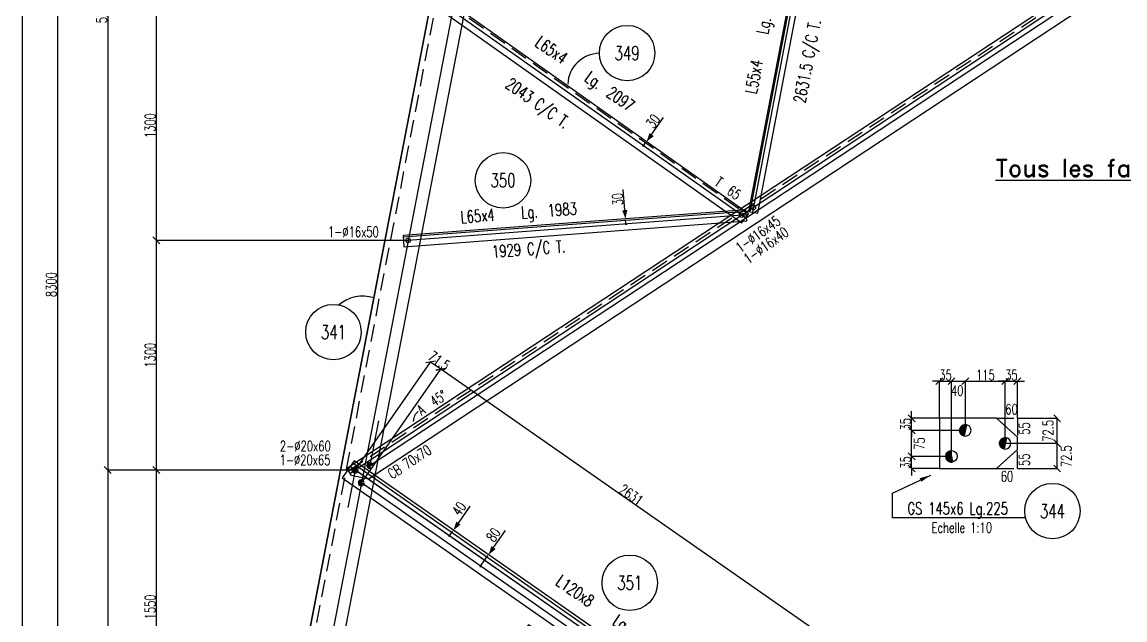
# Model space of a CAD drawing. Extents: x 512572 to 528792, y -20540 to -9023.
# Drawn here: x 512572 to 518933, y -16355 to -12906 of the extents above; entities that cross this region are included whole.
import ezdxf
from ezdxf.enums import TextEntityAlignment as Align

# ---------------------------------------------------------------- set-up
doc = ezdxf.new("R2010")
doc.units = 0
doc.header["$LTSCALE"] = 200
doc.header["$MEASUREMENT"] = 0
doc.linetypes.add('DASHED', pattern=[0.75, 0.5, -0.25])
doc.layers.get('0').update_dxf_attribs({"linetype": 'CONTINUOUS'})
for name, color, linetype in [('ASSI', 3, 'CONTINUOUS'), ('BOLLINI_1', 7, 'CONTINUOUS'), ('FORI', 2, 'CONTINUOUS'), ('LINEA_ANG', 2, 'CONTINUOUS'), ('LINEE_PIASTRA', 2, 'CONTINUOUS'), ('LINEE_PIASTRE', 2, 'CONTINUOUS'), ('LS', 7, 'CONTINUOUS'), ('PIASTRE', 5, 'CONTINUOUS'), ('QT_MAL', 7, 'CONTINUOUS'), ('QT_MPR', 7, 'CONTINUOUS'), ('TRAT-Y', 7, 'DASHED')]:
    doc.layers.add(name, color=color, linetype=linetype)
doc.styles.add('QUOTE', font='ROMANS8.SHX', dxfattribs={"width": 0.7})
doc.styles.add('RD', font='ROMAND8.SHX', dxfattribs={"width": 0.7})
doc.styles.add('RQL', font='ROMANS8.SHX', dxfattribs={"width": 0.7})
doc.styles.add('RS', font='ROMANS8.shx', dxfattribs={"width": 0.7})
doc.styles.get("Standard").update_dxf_attribs({"font": 'ROMANS8.SHX', "width": 0.7})
doc.dimstyles.new('FRECCE1', dxfattribs={"dimtxt": 60, "dimasz": 6.66, "dimexe": 0, "dimexo": 0, "dimgap": 1, "dimtad": 1, "dimzin": 0, "dimdsep": 46, "dimtxsty": 'RS', "dimblk1": 'QUOTP', "dimblk2": 'QUOTF', "dimsah": 1, "dimcen": 0, "dimclrd": 2, "dimclre": 2, "dimclrt": 7, "dimadec": 0, "dimazin": 0, "dimtfac": 1, "dimtix": 1, "dimtmove": 2, "dimatfit": 3, "dimldrblk": 'QUOTP', "dimfxl": 1, "dimtolj": 1, "dimtzin": 0, "dimarcsym": 0})
doc.dimstyles.new('TRATTO', dxfattribs={"dimscale": 0, "dimtxt": 60, "dimasz": 40, "dimexe": 0, "dimexo": 0, "dimgap": 5, "dimtad": 1, "dimrnd": 0.5, "dimdsep": 46, "dimtxsty": 'RS', "dimblk1": 'OBLIQUE', "dimblk2": 'OBLIQUE', "dimsah": 1, "dimcen": 0.09, "dimclrd": 2, "dimclre": 2, "dimclrt": 7, "dimadec": 0, "dimazin": 0, "dimtfac": 1, "dimtix": 1, "dimtmove": 2, "dimatfit": 3, "dimfxl": 1, "dimtolj": 1, "dimtzin": 0, "dimarcsym": 0})

# ---------------------------------------------------------------- blocks, each defined once
blk = doc.blocks.new('20')
at = {"color": 0}
for p, q in [((0, 0.98), (0.02, 1)), ((0, 0.94), (0.06, 1)), ((1, -0.01), (0, 0.99)), ((0, 0.89), (0.1, 0.99)), ((0, 0.85), (0.14, 0.99)), ((0, 0.8), (0.18, 0.98)), ((0, 0.76), (0.22, 0.98)), ((0, 0.71), (0.25, 0.97)), ((0, 0.67), (0.29, 0.96)), ((1, -0.05), (0, 0.95)), ((0, 0.62), (0.32, 0.95)), ((0, 0.58), (0.36, 0.93)), ((0, 0.53), (0.39, 0.92)), ((0, 0.49), (0.42, 0.91)), ((1, -0.09), (0, 0.9)), ((0, 0.44), (0.45, 0.89)), ((0, 0.4), (0.48, 0.88)), ((0.99, -0.13), (0, 0.86)), ((0, 0.35), (0.51, 0.86)), ((0, 0.31), (0.54, 0.84)), ((0, 0.26), (0.56, 0.83)), ((0.99, -0.17), (0, 0.81)), ((0, 0.22), (0.59, 0.81)), ((0, 0.17), (0.61, 0.79)), ((0.98, -0.21), (0, 0.77)), ((0, 0.13), (0.64, 0.77)), ((0, 0.08), (0.66, 0.75)), ((0, 0.04), (0.69, 0.73)), ((0.97, -0.25), (0, 0.72)), ((0, -0.01), (0.71, 0.7)), ((0.96, -0.28), (0, 0.68)), ((0, -0.05), (0.73, 0.68)), ((0, -0.1), (0.75, 0.66)), ((0.95, -0.32), (0, 0.63)), ((0, -0.14), (0.77, 0.63)), ((0, -0.19), (0.79, 0.61)), ((0.94, -0.35), (0, 0.59)), ((0, -0.23), (0.81, 0.58)), ((0, -0.28), (0.83, 0.56)), ((0.92, -0.38), (0, 0.54)), ((0, -0.32), (0.85, 0.53)), ((0.91, -0.41), (0, 0.5)), ((0, -0.36), (0.87, 0.5)), ((0, -0.41), (0.88, 0.47)), ((0.9, -0.44), (0, 0.45)), ((0, -0.45), (0.9, 0.44)), ((0.88, -0.47), (0, 0.41)), ((0, -0.5), (0.91, 0.41)), ((0, -0.54), (0.92, 0.38)), ((0.87, -0.5), (0, 0.36)), ((0, -0.59), (0.94, 0.35)), ((0.85, -0.53), (0, 0.32)), ((0, -0.63), (0.95, 0.31)), ((0, -0.68), (0.96, 0.28)), ((0.83, -0.56), (0, 0.27)), ((0, -0.72), (0.97, 0.25)), ((0.81, -0.58), (0, 0.23)), ((0, -0.77), (0.98, 0.21)), ((0.79, -0.61), (0, 0.18)), ((0, -0.81), (0.99, 0.17)), ((0.77, -0.63), (0, 0.14)), ((0, -0.86), (0.99, 0.13)), ((0.75, -0.66), (0, 0.09)), ((0, -0.9), (1, 0.09)), ((0.73, -0.68), (0, 0.05)), ((0, -0.95), (1, 0.05)), ((0.71, -0.7), (0, 0.01)), ((0, -0.99), (1, 0.01)), ((1, 0.04), (0.04, 1)), ((1, 0.09), (0.09, 1)), ((0.99, 0.14), (0.14, 0.99)), ((0.98, 0.19), (0.19, 0.98)), ((0.97, 0.25), (0.25, 0.97)), ((0.95, 0.31), (0.31, 0.95)), ((0.92, 0.38), (0.38, 0.92)), ((0.88, 0.47), (0.47, 0.88)), ((0.81, 0.59), (0.59, 0.81)), ((0.69, -0.73), (0, -0.04)), ((0.66, -0.75), (0, -0.08)), ((0.64, -0.77), (0, -0.13)), ((0.61, -0.79), (0, -0.17)), ((0.59, -0.81), (0, -0.22)), ((0.56, -0.83), (0, -0.26)), ((0.54, -0.84), (0, -0.31)), ((0.51, -0.86), (0, -0.35)), ((0.48, -0.88), (0, -0.4)), ((0.45, -0.89), (0, -0.44)), ((0.42, -0.91), (0, -0.49)), ((0.39, -0.92), (0, -0.53)), ((0.36, -0.93), (0, -0.58)), ((0.32, -0.95), (0, -0.62)), ((0.29, -0.96), (0, -0.67)), ((0.25, -0.97), (0, -0.71)), ((0.22, -0.98), (0, -0.76)), ((0.18, -0.98), (0, -0.8)), ((0.14, -0.99), (0, -0.85)), ((0.1, -0.99), (0, -0.89)), ((0.04, -1), (1, -0.04)), ((0.09, -1), (1, -0.09)), ((0.14, -0.99), (0.99, -0.14)), ((0.19, -0.98), (0.98, -0.19)), ((0.25, -0.97), (0.97, -0.25)), ((0.31, -0.95), (0.95, -0.31)), ((0.38, -0.92), (0.92, -0.38)), ((0.47, -0.88), (0.88, -0.47)), ((0.59, -0.81), (0.81, -0.59))]:
    blk.add_line(p, q, dxfattribs=at)
blk.add_line((0, 1), (0, -1))
blk.add_circle((0, 0), 1)
blk = doc.blocks.new('ASSE98')
blk.add_line((0, 0), (1, 0))
at = {"color": 7, "style": 'QUOTE', "width": 0.5, "flags": 1}
for tag, p in [('TI', (1.38308, 6.82731)), ('DI_S', (1.38308, 6.42178)), ('D_S', (1.38308, 6.02092)), ('E_S', (1.38308, 5.68065)), ('NFORI', (1.36454, 5.29792)), ('ALAR', (1.36349, 4.93246)), ('FAM', (1.3775, 4.54645)), ('ALA', (1.38308, 4.19257)), ('DISP2', (1.38308, 3.84971)), ('DISP1', (1.38308, 3.50686)), ('PINZAF', (1.38308, 3.164)), ('PINZAI', (1.38308, 2.82114)), ('TRP', (1.38308, 2.47829)), ('NP', (1.38308, 2.13543)), ('SV', (1.38308, 1.79257)), ('PESO', (1.38308, 1.44971)), ('QUA', (1.38308, 1.10686)), ('LUN', (1.38308, 0.764)), ('PROF', (1.38308, 0.42114)), ('POS', (1.38308, 0.07829))]:
    blk.add_attdef(tag, p, '', height=0.2, dxfattribs=at)
at = {"color": 7, "flags": 1}
for tag, p in [('LAV1', (3.07431, 6.82847)), ('LAV2', (3.07431, 6.49513)), ('LAV3', (3.07431, 6.1618)), ('LAV4', (3.07431, 5.82847)), ('LAV5', (3.07431, 5.49513)), ('LAV6', (3.07431, 5.1618)), ('LAV7', (3.07431, 4.82847)), ('LAV8', (3.07431, 4.49513)), ('LAV9', (3.07431, 4.1618)), ('LAV10', (3.07431, 3.82847))]:
    blk.add_attdef(tag, p, '', height=0.2, dxfattribs=at)
blk = doc.blocks.new('_OBLIQUE')
at = {"color": 0, "linetype": 'ByBlock'}
blk.add_line((-0.5, -0.5), (0.5, 0.5), dxfattribs=at)
blk = doc.blocks.new('*D18')
at = {"layer": 'LS', "color": 2, "lineweight": -2, "transparency": 16777216}
for p, q in [((515508.3, -10191), (512775.9, -10191)), ((512775.9, -10191), (512775.9, -18649.8)), ((513963.6, -18649.8), (512775.9, -18649.8))]:
    blk.add_line(p, q, dxfattribs=at)
at = {"layer": 'LS', "color": 2, "lineweight": -2, "transparency": 16777216, "xscale": 40, "yscale": 40, "zscale": 40}
for p, rotation in [((512775.9, -10191), 90), ((512775.9, -18649.8), 270)]:
    blk.add_blockref('_OBLIQUE', p, dxfattribs=dict(at, rotation=rotation))
at = {"layer": 'LS', "color": 7, "transparency": 16777216, "insert": (512740.9, -14420.4), "char_height": 60, "attachment_point": 5, "rotation": 90, "style": 'RS'}
blk.add_mtext('\\A1;8300', dxfattribs=at)
blk = doc.blocks.new('*D19')
at = {"layer": 'LS', "color": 2, "lineweight": -2, "transparency": 16777216}
for p, q in [((515508.3, -10191), (513066.4, -10191)), ((513066.4, -10191), (513066.4, -15490.5)), ((514493.4, -15490.5), (513066.4, -15490.5))]:
    blk.add_line(p, q, dxfattribs=at)
at = {"layer": 'LS', "color": 2, "lineweight": -2, "transparency": 16777216, "xscale": 40, "yscale": 40, "zscale": 40}
for p, rotation in [((513066.4, -10191), 90), ((513066.4, -15490.5), 270)]:
    blk.add_blockref('_OBLIQUE', p, dxfattribs=dict(at, rotation=rotation))
at = {"layer": 'LS', "color": 7, "transparency": 16777216, "insert": (513031.4, -12840.7), "char_height": 60, "attachment_point": 5, "rotation": 90, "style": 'RS'}
blk.add_mtext('\\A1;5200', dxfattribs=at)
blk = doc.blocks.new('*D22')
at = {"layer": 'LS', "color": 2, "lineweight": -2, "transparency": 16777216}
for p, q in [((515054.3, -12840.7), (513346, -12840.7)), ((513346, -12840.7), (513346, -14165.6)), ((514798.8, -14165.6), (513346, -14165.6))]:
    blk.add_line(p, q, dxfattribs=at)
at = {"layer": 'LS', "color": 2, "lineweight": -2, "transparency": 16777216, "xscale": 40, "yscale": 40, "zscale": 40}
for p, rotation in [((513346, -12840.7), 90), ((513346, -14165.6), 270)]:
    blk.add_blockref('_OBLIQUE', p, dxfattribs=dict(at, rotation=rotation))
at = {"layer": 'LS', "color": 7, "transparency": 16777216, "insert": (513311, -13503.2), "char_height": 60, "attachment_point": 5, "rotation": 90, "style": 'RS'}
blk.add_mtext('\\A1;1300', dxfattribs=at)
blk = doc.blocks.new('*D23')
at = {"layer": 'LS', "color": 2, "lineweight": -2, "transparency": 16777216}
for p, q in [((514798.8, -14165.6), (513346, -14165.6)), ((513346, -14165.6), (513346, -15490.5)), ((514493.4, -15490.5), (513346, -15490.5))]:
    blk.add_line(p, q, dxfattribs=at)
at = {"layer": 'LS', "color": 2, "lineweight": -2, "transparency": 16777216, "xscale": 40, "yscale": 40, "zscale": 40}
for p, rotation in [((513346, -14165.6), 90), ((513346, -15490.5), 270)]:
    blk.add_blockref('_OBLIQUE', p, dxfattribs=dict(at, rotation=rotation))
at = {"layer": 'LS', "color": 7, "transparency": 16777216, "insert": (513311, -14828), "char_height": 60, "attachment_point": 5, "rotation": 90, "style": 'RS'}
blk.add_mtext('\\A1;1300', dxfattribs=at)
blk = doc.blocks.new('16')
blk.add_circle((0, 0), 1)
blk = doc.blocks.new('*D26')
at = {"layer": 'LS', "color": 2, "lineweight": -2, "transparency": 16777216}
for p, q in [((514493.4, -15490.5), (513346, -15490.5)), ((513346, -15490.5), (513346, -17070.1)), ((514238.7, -17070.1), (513346, -17070.1))]:
    blk.add_line(p, q, dxfattribs=at)
at = {"layer": 'LS', "color": 2, "lineweight": -2, "transparency": 16777216, "xscale": 40, "yscale": 40, "zscale": 40}
for p, rotation in [((513346, -15490.5), 90), ((513346, -17070.1), 270)]:
    blk.add_blockref('_OBLIQUE', p, dxfattribs=dict(at, rotation=rotation))
at = {"layer": 'LS', "color": 7, "transparency": 16777216, "insert": (513311, -16280.3), "char_height": 60, "attachment_point": 5, "rotation": 90, "style": 'RS'}
blk.add_mtext('\\A1;1550', dxfattribs=at)
blk = doc.blocks.new('*D34')
at = {"layer": 'LS', "color": 2, "lineweight": -2, "transparency": 16777216}
for p, q in [((514493.4, -15490.5), (513066.4, -15490.5)), ((513066.4, -15490.5), (513066.4, -18649.8)), ((513963.6, -18649.8), (513066.4, -18649.8))]:
    blk.add_line(p, q, dxfattribs=at)
at = {"layer": 'LS', "color": 2, "lineweight": -2, "transparency": 16777216, "xscale": 40, "yscale": 40, "zscale": 40}
for p, rotation in [((513066.4, -15490.5), 90), ((513066.4, -18649.8), 270)]:
    blk.add_blockref('_OBLIQUE', p, dxfattribs=dict(at, rotation=rotation))
at = {"layer": 'LS', "color": 7, "transparency": 16777216, "insert": (513031.4, -17070.1), "char_height": 60, "attachment_point": 5, "rotation": 90, "style": 'RS'}
blk.add_mtext('\\A1;3100', dxfattribs=at)
blk = doc.blocks.new('MRKR_98')
blk.add_point((0, 0))
at = {"color": 7, "style": 'QUOTE', "width": 0.5, "flags": 1}
for tag, p in [('TI', (3.7, 6.8)), ('NFORI', (3.7, 5.3)), ('AUX2', (3.7, 4.9)), ('FAM', (3.7, 4.5)), ('AUX1', (3.7, 4.2)), ('COMMESSA', (3.7, 3.8)), ('SPESSORE', (3.7, 2.5)), ('SV', (3.7, 1.8)), ('QUA', (3.7, 1.1)), ('DI_S', (3.7, 6.4)), ('D_S', (3.7, 6)), ('E_S', (3.7, 5.7)), ('MD', (3.7, 3.5)), ('MP', (3.7, 3.2)), ('LARGHEZZA', (3.7, 2.8)), ('NP', (3.7, 2.1)), ('PESO', (3.7, 1.4)), ('LUN', (3.7, 0.8)), ('PROF', (3.7, 0.4)), ('POS', (3.7, 0.1))]:
    blk.add_attdef(tag, p, '', height=0.2, dxfattribs=at)
at = {"color": 7, "flags": 1}
for tag, p in [('LAV1', (5.3, 6.9)), ('LAV2', (5.3, 6.5)), ('LAV3', (5.3, 6.2)), ('LAV4', (5.3, 5.9)), ('LAV5', (5.3, 5.5)), ('LAV6', (5.3, 5.2)), ('LAV7', (5.3, 4.9)), ('LAV8', (5.3, 4.5)), ('LAV9', (5.3, 4.2)), ('LAV10', (5.3, 3.9))]:
    blk.add_attdef(tag, p, '', height=0.2, dxfattribs=at)
blk = doc.blocks.new('*D88')
at = {"layer": 'QT_MPR', "color": 2, "lineweight": -2, "transparency": 16777216}
for p, q in [((514529.1, -15564.2), (514986.7, -14908.7)), ((517143.7, -16414.6), (514986.7, -14908.7)), ((516686.1, -17070.1), (517143.7, -16414.6))]:
    blk.add_line(p, q, dxfattribs=at)
at = {"layer": 'QT_MPR', "color": 2, "lineweight": -2, "transparency": 16777216, "xscale": 40, "yscale": 40, "zscale": 40}
for p, rotation in [((514986.7, -14908.7), 145.0785093468161), ((517143.7, -16414.6), 325.0785093468161)]:
    blk.add_blockref('_OBLIQUE', p, dxfattribs=dict(at, rotation=rotation))
at = {"layer": 'QT_MPR', "color": 7, "transparency": 16777216, "insert": (516085.2, -15633), "char_height": 60, "attachment_point": 5, "rotation": 325.07851, "style": 'RS'}
blk.add_mtext('\\A1;2631', dxfattribs=at)
blk = doc.blocks.new('*D89')
at = {"layer": 'QT_MPR', "color": 2, "lineweight": -2, "transparency": 16777216}
for p, q in [((514493.4, -15490.5), (514928.1, -14867.8)), ((514986.7, -14908.7), (514928.1, -14867.8)), ((514529.1, -15564.2), (514986.7, -14908.7))]:
    blk.add_line(p, q, dxfattribs=at)
at = {"layer": 'QT_MPR', "color": 2, "lineweight": -2, "transparency": 16777216, "xscale": 40, "yscale": 40, "zscale": 40}
for p, rotation in [((514928.1, -14867.8), 145.0785093468161), ((514986.7, -14908.7), 325.0785093468161)]:
    blk.add_blockref('_OBLIQUE', p, dxfattribs=dict(at, rotation=rotation))
at = {"layer": 'QT_MPR', "color": 7, "transparency": 16777216, "insert": (514977.4, -14859.5), "char_height": 60, "attachment_point": 5, "rotation": 325.07851, "style": 'RS'}
blk.add_mtext('\\A1;71.5', dxfattribs=at)
blk = doc.blocks.new('*D161')
at = {"layer": 'LS', "color": 2, "lineweight": -2, "transparency": 16777216}
for p, q in [((517862.8, -14977.5), (517822.8, -14977.5)), ((517862.8, -15191.5), (517862.8, -14977.5)), ((517862.8, -14977.5), (517932.8, -14977.5)), ((517932.8, -15411.5), (517932.8, -14977.5)), ((517932.8, -14977.5), (517972.8, -14977.5))]:
    blk.add_line(p, q, dxfattribs=at)
at = {"layer": 'LS', "color": 2, "lineweight": -2, "transparency": 16777216, "xscale": 40, "yscale": 40, "zscale": 40}
blk.add_blockref('_OBLIQUE', (517862.8, -14977.5), dxfattribs=at)
at = {"layer": 'LS', "color": 2, "lineweight": -2, "transparency": 16777216, "xscale": 40, "yscale": 40, "zscale": 40, "rotation": 180}
blk.add_blockref('_OBLIQUE', (517932.8, -14977.5), dxfattribs=at)
at = {"layer": 'LS', "color": 7, "transparency": 16777216, "insert": (517897.8, -14942.5), "char_height": 60, "attachment_point": 5, "style": 'RS'}
blk.add_mtext('\\A1;35', dxfattribs=at)
blk = doc.blocks.new('*D162')
at = {"layer": 'LS', "color": 2, "lineweight": -2, "transparency": 16777216}
for p, q in [((517932.8, -15411.5), (517932.8, -14977.5)), ((517932.8, -14977.5), (518012.8, -14977.5)), ((518012.8, -15261.5), (518012.8, -14977.5))]:
    blk.add_line(p, q, dxfattribs=at)
at = {"layer": 'LS', "color": 2, "lineweight": -2, "transparency": 16777216, "xscale": 40, "yscale": 40, "zscale": 40, "rotation": 180}
blk.add_blockref('_OBLIQUE', (517932.8, -14977.5), dxfattribs=at)
at = {"layer": 'LS', "color": 2, "lineweight": -2, "transparency": 16777216, "xscale": 40, "yscale": 40, "zscale": 40}
blk.add_blockref('_OBLIQUE', (518012.8, -14977.5), dxfattribs=at)
at = {"layer": 'LS', "color": 7, "transparency": 16777216, "insert": (517965.7, -15032.1), "char_height": 60, "attachment_point": 5, "style": 'RS'}
blk.add_mtext('\\A1;40', dxfattribs=at)
blk = doc.blocks.new('*D163')
at = {"layer": 'LS', "color": 2, "lineweight": -2, "transparency": 16777216}
for p, q in [((518012.8, -15261.5), (518012.8, -14977.5)), ((518012.8, -14977.5), (518242.8, -14977.5)), ((518242.8, -15336.2), (518242.8, -14977.5))]:
    blk.add_line(p, q, dxfattribs=at)
at = {"layer": 'LS', "color": 2, "lineweight": -2, "transparency": 16777216, "xscale": 40, "yscale": 40, "zscale": 40, "rotation": 180}
blk.add_blockref('_OBLIQUE', (518012.8, -14977.5), dxfattribs=at)
at = {"layer": 'LS', "color": 2, "lineweight": -2, "transparency": 16777216, "xscale": 40, "yscale": 40, "zscale": 40}
blk.add_blockref('_OBLIQUE', (518242.8, -14977.5), dxfattribs=at)
at = {"layer": 'LS', "color": 7, "transparency": 16777216, "insert": (518127.8, -14942.5), "char_height": 60, "attachment_point": 5, "style": 'RS'}
blk.add_mtext('\\A1;115', dxfattribs=at)
blk = doc.blocks.new('*D164')
at = {"layer": 'LS', "color": 2, "lineweight": -2, "transparency": 16777216}
for p, q in [((518242.8, -14977.5), (518202.8, -14977.5)), ((518242.8, -15336.2), (518242.8, -14977.5)), ((518242.8, -14977.5), (518312.8, -14977.5)), ((518312.8, -15191.5), (518312.8, -14977.5)), ((518312.8, -14977.5), (518352.8, -14977.5))]:
    blk.add_line(p, q, dxfattribs=at)
at = {"layer": 'LS', "color": 2, "lineweight": -2, "transparency": 16777216, "xscale": 40, "yscale": 40, "zscale": 40}
blk.add_blockref('_OBLIQUE', (518242.8, -14977.5), dxfattribs=at)
at = {"layer": 'LS', "color": 2, "lineweight": -2, "transparency": 16777216, "xscale": 40, "yscale": 40, "zscale": 40, "rotation": 180}
blk.add_blockref('_OBLIQUE', (518312.8, -14977.5), dxfattribs=at)
at = {"layer": 'LS', "color": 7, "transparency": 16777216, "insert": (518277.8, -14942.5), "char_height": 60, "attachment_point": 5, "style": 'RS'}
blk.add_mtext('\\A1;35', dxfattribs=at)
blk = doc.blocks.new('*D165')
at = {"layer": 'LS', "color": 2, "lineweight": -2, "transparency": 16777216}
for p, q in [((517702.8, -15411.5), (517702.8, -15371.5)), ((517932.8, -15411.5), (517702.8, -15411.5)), ((517702.8, -15481.5), (517702.8, -15411.5)), ((517862.8, -15481.5), (517702.8, -15481.5)), ((517702.8, -15481.5), (517702.8, -15521.5))]:
    blk.add_line(p, q, dxfattribs=at)
at = {"layer": 'LS', "color": 2, "lineweight": -2, "transparency": 16777216, "xscale": 40, "yscale": 40, "zscale": 40}
for p, rotation in [((517702.8, -15411.5), 270), ((517702.8, -15481.5), 90)]:
    blk.add_blockref('_OBLIQUE', p, dxfattribs=dict(at, rotation=rotation))
at = {"layer": 'LS', "color": 7, "transparency": 16777216, "insert": (517667.8, -15446.5), "char_height": 60, "attachment_point": 5, "rotation": 90, "style": 'RS'}
blk.add_mtext('\\A1;35', dxfattribs=at)
blk = doc.blocks.new('*D166')
at = {"layer": 'LS', "color": 2, "lineweight": -2, "transparency": 16777216}
for p, q in [((518012.8, -15261.5), (517702.8, -15261.5)), ((517702.8, -15411.5), (517702.8, -15261.5)), ((517932.8, -15411.5), (517702.8, -15411.5))]:
    blk.add_line(p, q, dxfattribs=at)
at = {"layer": 'LS', "color": 2, "lineweight": -2, "transparency": 16777216, "xscale": 40, "yscale": 40, "zscale": 40}
for p, rotation in [((517702.8, -15261.5), 90), ((517702.8, -15411.5), 270)]:
    blk.add_blockref('_OBLIQUE', p, dxfattribs=dict(at, rotation=rotation))
at = {"layer": 'LS', "color": 7, "transparency": 16777216, "insert": (517747.7, -15338.1), "char_height": 60, "attachment_point": 5, "rotation": 90, "style": 'RS'}
blk.add_mtext('\\A1;75', dxfattribs=at)
blk = doc.blocks.new('*D167')
at = {"layer": 'LS', "color": 2, "lineweight": -2, "transparency": 16777216}
for p, q in [((517702.8, -15191.5), (517702.8, -15151.5)), ((517862.8, -15191.5), (517702.8, -15191.5)), ((517702.8, -15261.5), (517702.8, -15191.5)), ((518012.8, -15261.5), (517702.8, -15261.5)), ((517702.8, -15261.5), (517702.8, -15301.5))]:
    blk.add_line(p, q, dxfattribs=at)
at = {"layer": 'LS', "color": 2, "lineweight": -2, "transparency": 16777216, "xscale": 40, "yscale": 40, "zscale": 40}
for p, rotation in [((517702.8, -15191.5), 270), ((517702.8, -15261.5), 90)]:
    blk.add_blockref('_OBLIQUE', p, dxfattribs=dict(at, rotation=rotation))
at = {"layer": 'LS', "color": 7, "transparency": 16777216, "insert": (517667.8, -15226.5), "char_height": 60, "attachment_point": 5, "rotation": 90, "style": 'RS'}
blk.add_mtext('\\A1;35', dxfattribs=at)
blk = doc.blocks.new('xxx')
blk.add_circle((0, 0), 8)
at = {"color": 3, "style": 'RQL', "width": 0.7}
blk.add_attdef('POS', text='', height=4, dxfattribs=at).set_placement((0, 0), align=Align.MIDDLE)
at = {"color": 3, "style": 'RQL', "width": 0.7, "flags": 1}
blk.add_attdef('POS1', (-0.39, -5.42), '', height=2, dxfattribs=at)
at = {"style": 'RQL', "width": 0.7, "flags": 1}
blk.add_attdef('TIPO', (-0.39, -8.66), '', height=2, dxfattribs=at)
blk = doc.blocks.new('QUOTP')
at = {"layer": 'ASSI', "color": 2, "const_width": 1.07}
blk.add_lwpolyline([(-0.53, 0, 1), (0.53, 0, 1)], format="xyb", close=True, dxfattribs=at)
blk = doc.blocks.new('QUOTF')
at = {"layer": 'LS', "color": 2}
blk.add_line((7.5, 0), (25.5, 0), dxfattribs=at)
blk.add_solid([(7.5, 2.25), (0, 0), (7.5, -2.25)], dxfattribs=at)
blk = doc.blocks.new('*D186')
at = {"layer": 'QT_MAL', "color": 2, "lineweight": -2, "transparency": 16777216}
blk.add_line((515041.2, -15864.8), (515056.5, -15842.9), dxfattribs=at)
at = {"layer": 'QT_MAL', "color": 2, "lineweight": -2, "transparency": 16777216, "xscale": 6.66, "yscale": 6.66, "zscale": 6.66}
for name, p, rotation in [('QUOTF', (515060.3, -15837.4), 55.07850934681604), ('QUOTP', (515037.4, -15870.2), 235.078509346816)]:
    blk.add_blockref(name, p, dxfattribs=dict(at, rotation=rotation))
at = {"layer": 'QT_MAL', "color": 7, "transparency": 16777216, "insert": (515092.7, -15713.1), "char_height": 60, "attachment_point": 5, "rotation": 55.07851, "style": 'RS'}
blk.add_mtext('\\A1;40', dxfattribs=at)
blk = doc.blocks.new('*D187')
at = {"layer": 'QT_MAL', "color": 2, "lineweight": -2, "transparency": 16777216}
blk.add_line((515220.8, -16039), (515259, -15984.3), dxfattribs=at)
at = {"layer": 'QT_MAL', "color": 2, "lineweight": -2, "transparency": 16777216, "xscale": 6.66, "yscale": 6.66, "zscale": 6.66}
for name, p, rotation in [('QUOTF', (515262.8, -15978.8), 55.07850934681604), ('QUOTP', (515217, -16044.4), 235.078509346816)]:
    blk.add_blockref(name, p, dxfattribs=dict(at, rotation=rotation))
at = {"layer": 'QT_MAL', "color": 7, "transparency": 16777216, "insert": (515290.7, -15864.1), "char_height": 60, "attachment_point": 5, "rotation": 55.07851, "style": 'RS'}
blk.add_mtext('\\A1;80', dxfattribs=at)
blk = doc.blocks.new('*D201')
at = {"layer": 'QT_MAL', "color": 2, "lineweight": -2, "transparency": 16777216}
for p, q in [((516161, -13615), (516170.6, -13601.4)), ((516174.4, -13596), (516174.4, -13596)), ((516157.1, -13620.5), (516157.1, -13620.5))]:
    blk.add_line(p, q, dxfattribs=at)
at = {"layer": 'QT_MAL', "color": 2, "lineweight": -2, "transparency": 16777216, "xscale": 6.66, "yscale": 6.66, "zscale": 6.66}
for name, p, rotation in [('QUOTF', (516174.4, -13596), 54.73777675372482), ('QUOTP', (516157.1, -13620.5), 234.7377767537248)]:
    blk.add_blockref(name, p, dxfattribs=dict(at, rotation=rotation))
at = {"layer": 'QT_MAL', "color": 7, "transparency": 16777216, "insert": (516211.7, -13478.1), "char_height": 60, "attachment_point": 5, "rotation": 54.73778, "style": 'RS'}
blk.add_mtext('\\A1;30', dxfattribs=at)
blk = doc.blocks.new('*D202')
at = {"layer": 'QT_MAL', "color": 2, "lineweight": -2, "transparency": 16777216}
for p, q in [((516052.2, -14040.8), (516052.2, -14040.8)), ((516054, -14064.1), (516052.7, -14047.5)), ((516054.5, -14070.7), (516054.5, -14070.7))]:
    blk.add_line(p, q, dxfattribs=at)
at = {"layer": 'QT_MAL', "color": 2, "lineweight": -2, "transparency": 16777216, "xscale": 6.66, "yscale": 6.66, "zscale": 6.66}
for name, p, rotation in [('QUOTF', (516052.2, -14040.8), 94.31949201541268), ('QUOTP', (516054.5, -14070.7), 274.3194920154127)]:
    blk.add_blockref(name, p, dxfattribs=dict(at, rotation=rotation))
at = {"layer": 'QT_MAL', "color": 7, "transparency": 16777216, "insert": (516006.7, -13928.1), "char_height": 60, "attachment_point": 5, "rotation": 94.31949, "style": 'RS'}
blk.add_mtext('\\A1;30', dxfattribs=at)
blk = doc.blocks.new('bull')
at = {"style": 'RS', "width": 0.7, "flags": 1}
for tag, p in [('NN', (-12.25, 0)), ('DIAMETRO', (0, -4.86)), ('SERRAGGIO', (0, -9.71)), ('LUNGHEZZA', (0, -14.57)), ('NB', (0, -19.43)), ('TIPO', (0, -24.12)), ('EL', (-0.14, -29))]:
    blk.add_attdef(tag, p, '', height=3, dxfattribs=at)
at = {"style": 'RS', "width": 0.7}
blk.add_attdef('BULLONE', (0, 0), '', height=3, dxfattribs=at)
blk = doc.blocks.new('*D208')
at = {"layer": 'LS', "color": 2, "lineweight": -2, "transparency": 16777216}
for p, q in [((518242.8, -15336.2), (518541.9, -15336.2)), ((518541.9, -15481.5), (518541.9, -15336.2)), ((518312.8, -15481.5), (518541.9, -15481.5))]:
    blk.add_line(p, q, dxfattribs=at)
at = {"layer": 'LS', "color": 2, "lineweight": -2, "transparency": 16777216, "xscale": 40, "yscale": 40, "zscale": 40}
for p, rotation in [((518541.9, -15336.2), 90), ((518541.9, -15481.5), 270)]:
    blk.add_blockref('_OBLIQUE', p, dxfattribs=dict(at, rotation=rotation))
at = {"layer": 'LS', "color": 7, "transparency": 16777216, "insert": (518594.7, -15411), "char_height": 60, "attachment_point": 5, "rotation": 90, "style": 'RS'}
blk.add_mtext('\\A1;72.5', dxfattribs=at)
blk = doc.blocks.new('*D209')
at = {"layer": 'LS', "color": 2, "lineweight": -2, "transparency": 16777216}
for p, q in [((518312.8, -15191.5), (518541.9, -15191.5)), ((518541.9, -15336.2), (518541.9, -15191.5)), ((518242.8, -15336.2), (518541.9, -15336.2))]:
    blk.add_line(p, q, dxfattribs=at)
at = {"layer": 'LS', "color": 2, "lineweight": -2, "transparency": 16777216, "xscale": 40, "yscale": 40, "zscale": 40}
for p, rotation in [((518541.9, -15191.5), 90), ((518541.9, -15336.2), 270)]:
    blk.add_blockref('_OBLIQUE', p, dxfattribs=dict(at, rotation=rotation))
at = {"layer": 'LS', "color": 7, "transparency": 16777216, "insert": (518489.8, -15264.7), "char_height": 60, "attachment_point": 5, "rotation": 90, "style": 'RS'}
blk.add_mtext('\\A1;72.5', dxfattribs=at)

msp = doc.modelspace()

# ---------------------------------------------------------------- linework, layer by layer
at = {"color": 2, "linetype": 'DASHED'}
for p, q in [((518192.764, -15191.456), (518312.764, -15191.456)), ((518312.764, -15191.456), (518312.764, -15301.456)), ((518312.764, -15481.456), (518312.764, -15371.456)), ((518192.764, -15481.456), (518312.764, -15481.456))]:
    msp.add_line(p, q, dxfattribs=at)
at = {"layer": 'ASSI', "color": 6}
msp.add_line((514627.515, -15206.836), (514577.776, -15464.751), dxfattribs=at)
at = {"layer": 'LINEA_ANG'}
for p, q in [((513929.15, -17983.189), (515553.858, -9558.42)), ((515750.24, -9596.292), (514125.532, -18021.061)), ((514444.905, -15480.508), (522539.079, -10142.272)), ((522530.014, -10291.998), (514569.408, -15542.144)), ((517265.499, -11360.572), (516761.613, -13998.884)), ((516815.636, -14009.202), (517319.523, -11370.89)), ((516761.936, -14011.37), (515049.697, -12800.731)), ((515012.172, -12853.805), (516724.411, -14064.444)), ((516747.235, -13988.329), (514769.867, -14137.685)), ((516703.09, -13982.009), (516708.863, -13973.844)), ((516752.13, -14053.145), (516747.235, -13988.329)), ((514774.763, -14202.5), (516752.13, -14053.145)), ((516724.411, -14064.444), (516761.936, -14011.37)), ((516761.613, -13998.884), (516815.636, -14009.202)), ((514769.867, -14137.685), (514774.763, -14202.5)), ((514487.321, -15437.434), (514418.627, -15535.826)), ((518932.201, -18540.704), (514487.321, -15437.434)), ((514472.433, -15522.248), (514444.905, -15480.508)), ((514418.627, -15535.826), (518863.507, -18639.096)), ((514569.408, -15542.144), (514472.433, -15522.248))]:
    msp.add_line(p, q, dxfattribs=at)
at = {"layer": 'LINEA_ANG', "color": 2}
for p, q in [((517274.34, -11362.26), (516770.453, -14000.573)), ((516747.988, -13998.301), (514770.62, -14147.657)), ((518922.469, -18554.643), (514477.59, -15451.373))]:
    msp.add_line(p, q, dxfattribs=at)
at = {"layer": 'LINEE_PIASTRA'}
for p, q in [((518192.764, -15191.456), (518312.764, -15301.456)), ((518192.764, -15481.456), (518312.764, -15371.456))]:
    msp.add_line(p, q, dxfattribs=at)
at = {"layer": 'LINEE_PIASTRE'}
for p, q in [((517862.764, -15191.456), (517862.764, -15481.456)), ((518192.764, -15191.456), (517862.764, -15191.456)), ((518312.764, -15371.456), (518312.764, -15301.456)), ((517862.764, -15481.456), (518192.764, -15481.456))]:
    msp.add_line(p, q, dxfattribs=at)
at = {"layer": 'LS', "color": 6}
for p, q in [((514577.776, -15464.751), (522457.138, -10268.187)), ((515309.785, -11515.846), (514238.65, -17070.11)), ((514493.392, -15490.457), (514451.803, -15706.112)), ((518909.303, -18573.502), (514464.423, -15470.231)), ((519018.533, -18649.763), (514493.392, -15490.457)), ((517591.724, -15623.068), (517814.221, -15519.336)), ((517004.85, -17292.659), (514529.073, -15564.152)), ((517591.724, -15766.068), (517591.724, -15623.068)), ((518359.558, -15766.068), (517591.724, -15766.068))]:
    msp.add_line(p, q, dxfattribs=at)
at = {"layer": 'LS', "color": 8}
msp.add_lwpolyline([(512572.329, -9060.123), (512572.329, -20540.123), (525292.329, -20540.123), (525292.329, -18940.123), (528792.329, -18940.123), (528792.329, -9060.123), (512572.329, -9060.123)], close=True, dxfattribs=at)
at = {"layer": 'LS', "color": 6}
for centre, radius, start, end in [((515905.836, -13272.665), 186.836, 91.3677007, 177.1138582), ((514537.336, -14701.066), 214.223, 72.3448754, 131.3920801), ((514901.341, -15209.742), 72.688, 127.490538, 180.063109)]:
    msp.add_arc(centre, radius, start, end, dxfattribs=at)
msp.add_solid([(517758.493, -15557.576), (517814.221, -15519.336), (517749.103, -15537.435)], dxfattribs=at)
at = {"layer": 'TRAT-Y'}
for p, q in [((513960.571, -17989.248), (515585.279, -9564.48)), ((514454.264, -15494.7), (522548.438, -10156.464)), ((516703.09, -13982.009), (515043.924, -12808.896))]:
    msp.add_line(p, q, dxfattribs=at)

# ---------------------------------------------------------------- block references
at = {"layer": 'ASSI', "xscale": 8580, "rotation": 259.0845673897541}
msp.add_blockref('ASSE98', (515553.858, -9558.42), dxfattribs=at)
at = {"layer": 'ASSI'}
ref = msp.add_blockref('ASSE98', (522558.348, -10171.49), dxfattribs=dict(at, xscale=9696, rotation=213.4054840487554))
ref.add_attrib('LAV2', 'CB 70x70', (514706.724, -15545.068), dxfattribs={"layer": '0', "color": 7, "height": 60, "rotation": 33.4054841, "width": 0.7})
ref.add_attrib('LAV4', 'A  45%%d', (514876.354, -15176.907), dxfattribs={"layer": '0', "color": 254, "height": 60, "rotation": 33.405484, "width": 0.7})
ref = msp.add_blockref('ASSE98', (517288.091, -11364.886), dxfattribs=dict(at, xscale=2686, rotation=259.1873942021859))
ref.add_attrib('PROF', 'L55x4', (516809.005, -13324.298), dxfattribs={"layer": '0', "color": 2, "height": 70, "rotation": 79.1873942, "style": 'QUOTE', "width": 0.7})
ref.add_attrib('LUN', '2686', (516903.716, -12828.395), dxfattribs={"layer": '0', "color": 2, "height": 70, "rotation": 79.1873942, "style": 'QUOTE', "width": 0.7})
ref.add_attrib('PESO', '2631.5 C/C T.', (517088.945, -13377.764), dxfattribs={"layer": '0', "color": 2, "height": 70, "rotation": 79.1873942, "style": 'QUOTE', "width": 0.7})
ref.add_attrib('SV', 'Lg.', (516874.801, -12979.792), dxfattribs={"layer": '0', "color": 2, "height": 70, "rotation": 79.1873942, "style": 'QUOTE', "width": 0.7})
ref = msp.add_blockref('ASSE98', (516744.617, -14035.865), dxfattribs=dict(at, xscale=2097, zscale=2097, rotation=144.7377767537248))
ref.add_attrib('PROF', 'L65x4', (515523.943, -13038.069), dxfattribs={"layer": '0', "color": 2, "height": 70, "rotation": -35.2622232, "style": 'QUOTE', "width": 0.7})
ref.add_attrib('LUN', '2097', (515936.176, -13329.539), dxfattribs={"layer": '0', "color": 2, "height": 70, "rotation": -35.2622232, "style": 'QUOTE', "width": 0.7})
ref.add_attrib('PESO', '2043 C/C T.', (515353.633, -13278.942), dxfattribs={"layer": '0', "color": 2, "height": 70, "rotation": -35.2622232, "style": 'QUOTE', "width": 0.7})
ref.add_attrib('SV', 'Lg.', (515810.323, -13240.555), dxfattribs={"layer": '0', "color": 2, "height": 70, "rotation": -35.2622232, "style": 'QUOTE', "width": 0.7})
ref.add_attrib('LAV1', 'T  65', (516561.724, -13844.068), dxfattribs={"layer": '0', "color": 254, "height": 60, "rotation": -35.2622232, "width": 0.7})
ref = msp.add_blockref('ASSE98', (516749.494, -14018.244), dxfattribs=dict(at, xscale=1983, zscale=1983, rotation=184.3194920154127))
ref.add_attrib('PROF', 'L65x4', (515103.184, -14066.573), dxfattribs={"layer": '0', "color": 2, "height": 70, "rotation": 4.319492, "style": 'QUOTE', "width": 0.7})
ref.add_attrib('LUN', '1983', (515606.616, -14028.548), dxfattribs={"layer": '0', "color": 2, "height": 70, "rotation": 4.319492, "style": 'QUOTE', "width": 0.7})
ref.add_attrib('PESO', '1929 C/C T.', (515285.402, -14265.735), dxfattribs={"layer": '0', "color": 2, "height": 70, "rotation": 4.319492, "style": 'QUOTE', "width": 0.7})
ref.add_attrib('SV', 'Lg.', (515452.921, -14040.157), dxfattribs={"layer": '0', "color": 2, "height": 70, "rotation": 4.319492, "style": 'QUOTE', "width": 0.7})
ref = msp.add_blockref('ASSE98', (518909.303, -18573.502), dxfattribs=dict(at, xscale=5421, rotation=145.078509346816))
ref.add_attrib('PROF', 'L120x8', (515644.133, -16147.513), dxfattribs={"layer": '0', "color": 2, "height": 70, "rotation": -34.9214907, "style": 'QUOTE', "width": 0.7})
ref.add_attrib('LUN', '5421', (516098.268, -16464.576), dxfattribs={"layer": '0', "color": 2, "height": 70, "rotation": -34.9214907, "style": 'QUOTE', "width": 0.7})
ref.add_attrib('PESO', '5351 C/C T.E.', (515443.774, -16434.491), dxfattribs={"layer": '0', "color": 2, "height": 70, "rotation": -34.9214907, "style": 'QUOTE', "width": 0.7})
ref.add_attrib('SV', 'Lg.', (515971.889, -16376.342), dxfattribs={"layer": '0', "color": 2, "height": 70, "rotation": -34.9214907, "style": 'QUOTE', "width": 0.7})
at = {"layer": 'BOLLINI_1'}
for p, xscale, yscale, zscale, values in [((516062.026, -13084.697), 19.9980000000023, 19.9980000000023, 19.9980000000023, {'POS': '349'}), ((515346.245, -13818.992), 19.9980000000023, 19.9980000000023, 19.9980000000023, {'POS': '350'}), ((514368.34, -14694.595), 19.9979999999523, 19.9979999999523, 19.9979999999523, {'POS': '341'}), ((518514.717, -15727.072), 19.9979999500073, 19.9979999500073, 19.9979999500073, {'POS': '344'}), ((516077.295, -16140.824), 19.9980000000023, 19.9980000000023, 19.9980000000023, {'POS': '351'})]:
    msp.add_blockref('xxx', p, dxfattribs=dict(at, xscale=xscale, yscale=yscale, zscale=zscale)).add_auto_attribs(values)
at = {"layer": 'FORI'}
for name, p, xscale, yscale, zscale, rotation in [('16', (516789.355, -13976.233), 13, 13, 13, 359.823009294), ('20', (518012.764, -15261.456), -33, 33, 33, 349.0845673859999), ('20', (518242.764, -15336.155), -33, 33, 33, 349.0845673859999), ('20', (517932.764, -15411.456), 33, 33, 33, 190.9154326064849)]:
    msp.add_blockref(name, p, dxfattribs=dict(at, xscale=xscale, yscale=yscale, zscale=zscale, rotation=rotation))
for name, p, xscale, yscale, zscale in [('16', (516722.571, -14020.278), 13, 13, 13), ('16', (514798.785, -14165.586), 13, 13, 13), ('20', (514577.776, -15464.751), -16.5, 16.5, 16.5), ('20', (514493.392, -15490.457), -16.5, 16.5, 16.5), ('20', (514529.073, -15564.152), -16.5, 16.5, 16.5)]:
    msp.add_blockref(name, p, dxfattribs=dict(at, xscale=xscale, yscale=yscale, zscale=zscale))
at = {"layer": 'LS', "color": 7, "xscale": 20, "yscale": 20, "zscale": 20, "rotation": 35.78897345918333}
for p, values in [((516714.84, -14239.231), {'BULLONE': '1-%%c16x45                '}), ((516761.624, -14304.125), {'BULLONE': '1-%%c16x40                '})]:
    msp.add_blockref('bull', p, dxfattribs=at).add_auto_attribs(values)
at = {"layer": 'LS', "color": 7, "xscale": 20, "yscale": 20, "zscale": 20}
for p, values in [((514336.724, -14146.068), {'BULLONE': '1-%%c16x50                '}), ((514059.463, -15382.087), {'BULLONE': '2-%%c20x60                '}), ((514057.724, -15462.068), {'BULLONE': '1-%%c20x65                '})]:
    msp.add_blockref('bull', p, dxfattribs=at).add_auto_attribs(values)
at = {"layer": 'PIASTRE'}
ref = msp.add_blockref('MRKR_98', (517862.764, -15481.456), dxfattribs=dict(at, xscale=2, yscale=2, zscale=2))
ref.add_attrib('PROF', 'GS 145x6 Lg.225', (517678.724, -15747.068), dxfattribs={"layer": '0', "color": 2, "height": 70, "style": 'QUOTE', "width": 0.7})

# ---------------------------------------------------------------- texts
at = {"layer": 'LS', "color": 3, "style": 'RD'}
msp.add_text('%%UTous les faces sont egales', height=100, dxfattribs=at).set_placement((519122.294, -13764.46), align=Align.MIDDLE)
at = {"layer": 'LS', "color": 2, "style": 'RS', "width": 0.7}
for p in [(518278.764, -15139.456), (518252.764, -15526.456)]:
    msp.add_text('60', height=60, dxfattribs=at).set_placement(p, align=Align.MIDDLE)
for p in [(518353.764, -15251.456), (518353.764, -15431.456)]:
    msp.add_text('55', height=60, rotation=90, dxfattribs=at).set_placement(p, align=Align.MIDDLE)
at = {"layer": 'LS', "color": 7, "style": 'RS', "width": 0.7}
msp.add_text('Echelle 1:10', height=60, dxfattribs=at).set_placement((517817.295, -15852.38))

# ---------------------------------------------------------------- dimensions: what is measured, and where the dimension line sits
at = {"layer": 'LS'}
for base, p1, p2, picture, middle in [((512775.891, -18649.763), (515508.263, -10190.975), (513963.55, -18649.763), '*D18', (512740.891, -14420.369)), ((513066.412, -15490.457), (515508.263, -10190.975), (514493.392, -15490.457), '*D19', (513031.412, -12840.716)), ((513066.412, -18649.763), (514493.392, -15490.457), (513963.55, -18649.763), '*D34', (513031.412, -17070.11)), ((513346.043, -17070.11), (514493.392, -15490.457), (514238.65, -17070.11), '*D26', (513311.043, -16280.283))]:
    dim = msp.add_linear_dim(base=base, p1=p1, p2=p2, angle=90, dimstyle='TRATTO', override={"dimscale": 1, "dimlfac": 0.981228}, dxfattribs=at)
    dim.commit()
    dim.dimension.update_dxf_attribs({"geometry": picture, "text_midpoint": middle})
for base, p1, p2, text, picture, middle in [((513346.043, -14165.586), (515054.285, -12840.716), (514798.785, -14165.586), '1300', '*D22', (513311.043, -13503.151)), ((513346.043, -15490.457), (514798.785, -14165.586), (514493.392, -15490.457), '1300', '*D23', (513311.043, -14828.021)), ((517702.764, -15191.456), (518012.764, -15261.456), (517862.764, -15191.456), '35', '*D167', (517667.764, -15226.456)), ((517702.764, -15411.456), (517862.764, -15481.456), (517932.764, -15411.456), '35', '*D165', (517667.764, -15446.456))]:
    dim = msp.add_linear_dim(base=base, p1=p1, p2=p2, angle=90, text=text, dimstyle='TRATTO', override={"dimscale": 1}, dxfattribs=at)
    dim.commit()
    dim.dimension.update_dxf_attribs({"geometry": picture, "text_midpoint": middle})
for base, p1, p2, text, picture, middle in [((517932.764, -14977.456), (517862.764, -15191.456), (517932.764, -15411.456), '35', '*D161', (517897.764, -14942.456)), ((518242.764, -14977.456), (518012.764, -15261.456), (518242.764, -15336.155), '115', '*D163', (518127.764, -14942.456)), ((518312.764, -14977.456), (518242.764, -15336.155), (518312.764, -15191.456), '35', '*D164', (518277.764, -14942.456))]:
    dim = msp.add_linear_dim(base=base, p1=p1, p2=p2, text=text, dimstyle='TRATTO', override={"dimscale": 1}, dxfattribs=at)
    dim.commit()
    dim.dimension.update_dxf_attribs({"geometry": picture, "text_midpoint": middle})
dim = msp.add_linear_dim(base=(518012.764, -14977.456), p1=(517932.764, -15411.456), p2=(518012.764, -15261.456), text='40', dimstyle='TRATTO', override={"dimscale": 1}, dxfattribs=at)
dim.commit()
dim.dimension.update_dxf_attribs({"geometry": '*D162', "text_midpoint": (517965.724, -15032.068), "dimtype": 160})
for base, p1, p2, text, picture, middle in [((518541.91, -15191.456), (518242.764, -15336.155), (518312.764, -15191.456), '72.5', '*D209', (518489.79, -15264.651)), ((517702.764, -15261.456), (517932.764, -15411.456), (518012.764, -15261.456), '75', '*D166', (517747.724, -15338.068)), ((518541.91, -15336.155), (518312.764, -15481.456), (518242.764, -15336.155), '72.5', '*D208', (518594.697, -15410.963))]:
    dim = msp.add_linear_dim(base=base, p1=p1, p2=p2, angle=90, text=text, dimstyle='TRATTO', override={"dimscale": 1}, dxfattribs=at)
    dim.commit()
    dim.dimension.update_dxf_attribs({"geometry": picture, "text_midpoint": middle, "dimtype": 160})
at = {"layer": 'QT_MAL'}
for base, p1, p2, angle, text, picture, middle in [((516174.444, -13595.983), (516157.124, -13620.479), (516174.444, -13595.983), 54.7377768, '30', '*D201', (516211.724, -13478.068)), ((516052.222, -14040.825), (516054.482, -14070.74), (516052.222, -14040.825), 94.319492, '30', '*D202', (516006.724, -13928.068)), ((515060.271, -15837.449), (515037.373, -15870.246), (515060.271, -15837.449), 55.0785093, '40', '*D186', (515092.724, -15713.068)), ((515262.796, -15978.845), (515217, -16044.44), (515262.796, -15978.845), 55.0785093, '80', '*D187', (515290.724, -15864.068))]:
    dim = msp.add_linear_dim(base=base, p1=p1, p2=p2, angle=angle, text=text, dimstyle='FRECCE1', dxfattribs=at)
    dim.commit()
    dim.dimension.update_dxf_attribs({"geometry": picture, "text_midpoint": middle, "dimtype": 160})
at = {"layer": 'QT_MPR'}
for base, p1, p2, text, picture, middle in [((514928.115, -14867.793), (514529.073, -15564.152), (514493.392, -15490.457), '71.5', '*D89', (514977.441, -14859.544)), ((514986.694, -14908.691), (516686.088, -17070.11), (514529.073, -15564.152), '2631', '*D88', (516085.238, -15632.972))]:
    dim = msp.add_linear_dim(base=base, p1=p1, p2=p2, angle=325.0785093, text=text, dimstyle='TRATTO', override={"dimscale": 1}, dxfattribs=at)
    dim.commit()
    dim.dimension.update_dxf_attribs({"geometry": picture, "text_midpoint": middle, "dimtype": 160})

doc.saveas('drawing.dxf')
